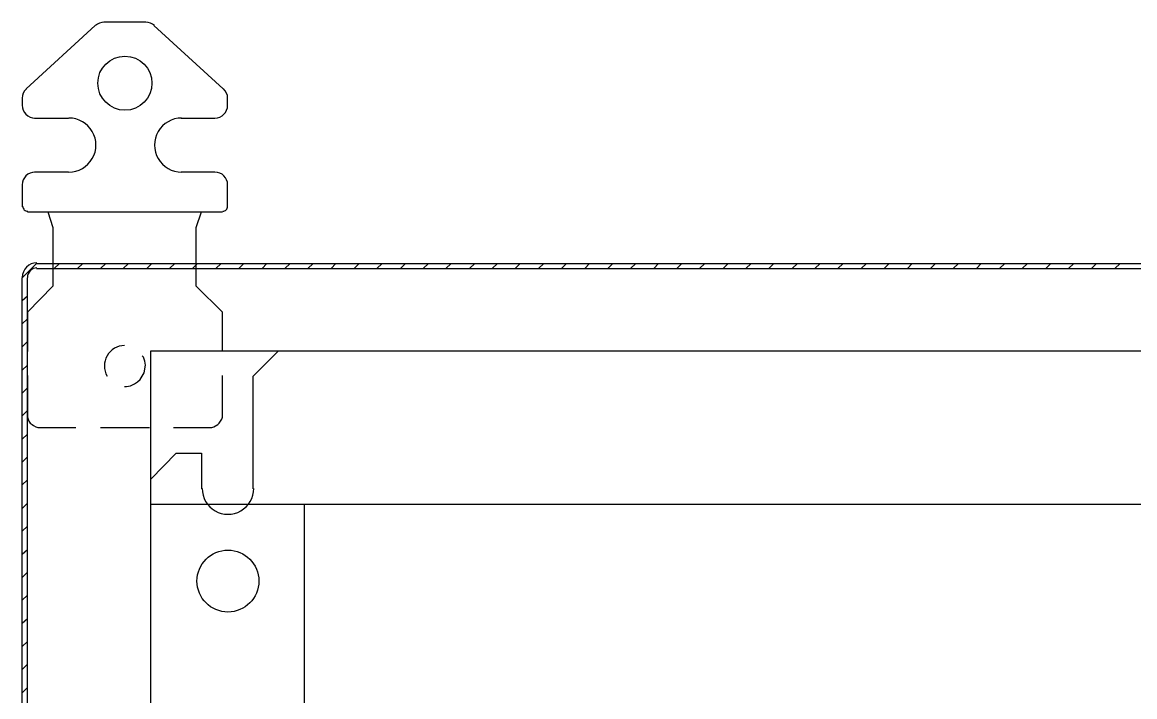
# Model space of a CAD drawing. Header units: feet. Extents: x -159 to 1687, y -48 to 1556.
# Drawn here: x 543.541 to 544.252, y 1044.723 to 1045.154 of the extents above; entities that cross this region are included whole.
import ezdxf

# ---------------------------------------------------------------- set-up
doc = ezdxf.new("R2010")
doc.units = ezdxf.units.FT
doc.header["$MEASUREMENT"] = 0
doc.layers.add('PDF_0', color=7, linetype='Continuous')
doc.layers.add('PDF_Cuadro', color=7, linetype='Continuous')
for name, color, linetype, true_color in [('PDF_COLGADOR', 7, 'Continuous', 0x7f7f7f), ('PDF_Oculta', 7, 'Continuous', 0xb9b9b9), ('PDF_Placa', 7, 'Continuous', 0xb9b9b9)]:
    doc.layers.add(name, color=color, linetype=linetype, true_color=true_color)

msp = doc.modelspace()

# ---------------------------------------------------------------- linework, layer by layer
at = {"layer": 'PDF_0', "lineweight": 25}
msp.add_line((545.09893, 1044.8457), (543.62261, 1044.8457), dxfattribs=at)
msp.add_lwpolyline([(543.62261, 1044.94404), (545.09893, 1044.94404), (545.09893, 1043.50022), (543.62261, 1043.50022)], close=True, dxfattribs=at)
msp.add_lwpolyline([(543.72095, 1043.59856), (543.72095, 1044.8457)], dxfattribs=at)
at = {"layer": 'PDF_COLGADOR', "lineweight": 25}
msp.add_line((543.54386, 1045.03279), (543.66845, 1045.03279), dxfattribs=at)
for points in [[(543.61928, 1045.15404), (543.59261, 1045.15404)], [(543.58719, 1045.15196), (543.54303, 1045.11154)], [(543.66886, 1045.11154), (543.6247, 1045.15196)], [(543.54053, 1045.10529), (543.54053, 1045.10071)], [(543.67178, 1045.10071), (543.67178, 1045.10529)], [(543.54844, 1045.09279), (543.57011, 1045.09279)], [(543.6422, 1045.09279), (543.66345, 1045.09279)], [(543.57011, 1045.05821), (543.54844, 1045.05821)], [(543.66345, 1045.05821), (543.6422, 1045.05821)], [(543.54053, 1045.04987), (543.54053, 1045.03612)], [(543.67178, 1045.03612), (543.67178, 1045.04987)], [(543.55678, 1045.03279), (543.56011, 1045.02279), (543.56011, 1044.99987), (543.65178, 1044.99987), (543.65178, 1045.02279), (543.65511, 1045.03279)]]:
    msp.add_lwpolyline(points, dxfattribs=at)
msp.add_circle((543.60615, 1045.11508), 0.01729, dxfattribs=at)
for centre, radius, start, end in [((543.59282, 1045.14592), 0.00813, 90.00001, 132.49512), ((543.61949, 1045.14592), 0.00813, 47.50488, 89.99999), ((543.54865, 1045.1055), 0.00813, 132.49507, 180.00002), ((543.66366, 1045.1055), 0.00813, 359.99998, 47.50493), ((543.54865, 1045.10092), 0.00813, 180.00001, 269.99999), ((543.66366, 1045.10092), 0.00813, 270.00001, 359.99999), ((543.57032, 1045.0755), 0.01729, 269.99999, 90.00001), ((543.64241, 1045.0755), 0.01729, 89.99999, 270.00001), ((543.54865, 1045.05008), 0.00813, 90.00001, 179.99999), ((543.66366, 1045.05008), 0.00813, 0.00001, 89.99999), ((543.54407, 1045.03633), 0.00313, 179.99996, 270.00004), ((543.66866, 1045.03633), 0.00313, 269.99996, 0.00004)]:
    msp.add_arc(centre, radius, start, end, dxfattribs=at)
at = {"layer": 'PDF_Cuadro', "lineweight": 25}
for points in [[(543.54053, 1043.0402), (543.54053, 1044.9907), (543.54969, 1044.99987), (545.17185, 1044.99987)], [(543.54969, 1044.99654), (545.17185, 1044.99654)], [(543.56094, 1044.99654), (543.56428, 1044.99987)], [(543.57594, 1044.99654), (543.57928, 1044.99987)], [(543.59053, 1044.99654), (543.59386, 1044.99987)], [(543.60511, 1044.99654), (543.60845, 1044.99987)], [(543.62011, 1044.99654), (543.62345, 1044.99987)], [(543.6347, 1044.99654), (543.63803, 1044.99987)], [(543.64928, 1044.99654), (543.65261, 1044.99987)], [(543.66428, 1044.99654), (543.66761, 1044.99987)], [(543.67887, 1044.99654), (543.6822, 1044.99987)], [(543.69387, 1044.99654), (543.69678, 1044.99987)], [(543.70845, 1044.99654), (543.71178, 1044.99987)], [(543.72303, 1044.99654), (543.72637, 1044.99987)], [(543.73803, 1044.99654), (543.74095, 1044.99987)], [(543.75262, 1044.99654), (543.75595, 1044.99987)], [(543.7672, 1044.99654), (543.77054, 1044.99987)], [(543.7822, 1044.99654), (543.78554, 1044.99987)], [(543.79679, 1044.99654), (543.80012, 1044.99987)], [(543.81137, 1044.99654), (543.81471, 1044.99987)], [(543.82637, 1044.99654), (543.82971, 1044.99987)], [(543.84096, 1044.99654), (543.84429, 1044.99987)], [(543.85554, 1044.99654), (543.85887, 1044.99987)], [(543.87054, 1044.99654), (543.87387, 1044.99987)], [(543.88513, 1044.99654), (543.88846, 1044.99987)], [(543.90013, 1044.99654), (543.90304, 1044.99987)], [(543.91471, 1044.99654), (543.91804, 1044.99987)], [(543.92929, 1044.99654), (543.93263, 1044.99987)], [(543.94429, 1044.99654), (543.94721, 1044.99987)], [(543.95888, 1044.99654), (543.96221, 1044.99987)], [(543.97346, 1044.99654), (543.9768, 1044.99987)], [(543.98846, 1044.99654), (543.9918, 1044.99987)], [(544.00305, 1044.99654), (544.00638, 1044.99987)], [(544.01763, 1044.99654), (544.02096, 1044.99987)], [(544.03263, 1044.99654), (544.03597, 1044.99987)], [(544.04722, 1044.99654), (544.05055, 1044.99987)], [(544.0618, 1044.99654), (544.06513, 1044.99987)], [(544.0768, 1044.99654), (544.08013, 1044.99987)], [(544.09138, 1044.99654), (544.09472, 1044.99987)], [(544.10639, 1044.99654), (544.1093, 1044.99987)], [(544.12097, 1044.99654), (544.1243, 1044.99987)], [(544.13555, 1044.99654), (544.13889, 1044.99987)], [(544.15055, 1044.99654), (544.15347, 1044.99987)], [(544.16514, 1044.99654), (544.16847, 1044.99987)], [(544.17972, 1044.99654), (544.18306, 1044.99987)], [(544.19472, 1044.99654), (544.19806, 1044.99987)], [(544.20931, 1044.99654), (544.21264, 1044.99987)], [(544.22389, 1044.99654), (544.22722, 1044.99987)], [(544.23889, 1044.99654), (544.24223, 1044.99987)], [(543.54386, 1043.0402), (543.54386, 1044.9907)], [(543.54053, 1044.97612), (543.54386, 1044.97904)], [(543.54053, 1044.96112), (543.54386, 1044.96445)], [(543.54053, 1044.94654), (543.54386, 1044.94987)], [(543.54053, 1044.93153), (543.54386, 1044.93487)], [(543.54053, 1044.91695), (543.54386, 1044.92028)], [(543.54053, 1044.90237), (543.54386, 1044.9057)], [(543.54053, 1044.88737), (543.54386, 1044.8907)], [(543.54053, 1044.87278), (543.54386, 1044.87612)], [(543.54053, 1044.8582), (543.54386, 1044.86153)], [(543.54053, 1044.8432), (543.54386, 1044.84653)], [(543.54053, 1044.82861), (543.54386, 1044.83195)], [(543.54053, 1044.81403), (543.54386, 1044.81695)], [(543.54053, 1044.79903), (543.54386, 1044.80236)], [(543.54053, 1044.78444), (543.54386, 1044.78778)], [(543.54053, 1044.76986), (543.54386, 1044.77278)], [(543.54053, 1044.75486), (543.54386, 1044.75819)], [(543.54053, 1044.74028), (543.54386, 1044.74361)], [(543.54053, 1044.72527), (543.54386, 1044.72861)]]:
    msp.add_lwpolyline(points, dxfattribs=at)
for radius, start, end in [(0.00938, 90.00025, 179.99975), (0.00604, 89.99944, 180.00056)]:
    msp.add_arc((543.5499, 1044.99091), radius, start, end, dxfattribs=at)
at = {"layer": 'PDF_Oculta', "lineweight": 25}
for points in [[(543.56011, 1044.99987), (543.56011, 1044.98529), (543.54386, 1044.96862), (543.54386, 1044.94362)], [(543.66845, 1044.94362), (543.66845, 1044.96862), (543.65178, 1044.98529), (543.65178, 1044.99987)], [(543.60595, 1044.92112), (543.6072, 1044.92112), (543.6097, 1044.92153), (543.6122, 1044.92278), (543.61428, 1044.92403), (543.61595, 1044.9257), (543.61845, 1044.92987), (543.61928, 1044.93487), (543.61886, 1044.93737), (543.61803, 1044.93987), (543.6172, 1044.9407)], [(543.54386, 1044.9282), (543.54386, 1044.90153), (543.54469, 1044.89903), (543.54553, 1044.89778), (543.54678, 1044.89695), (543.54761, 1044.89612), (543.54928, 1044.89528), (543.55053, 1044.89487), (543.57469, 1044.89487)], [(543.6372, 1044.89487), (543.66178, 1044.89487), (543.66303, 1044.89528), (543.66553, 1044.89695), (543.66636, 1044.89778), (543.66803, 1044.90028), (543.66845, 1044.90153), (543.66845, 1044.9282)], [(543.59053, 1044.89487), (543.62178, 1044.89487)]]:
    msp.add_lwpolyline(points, dxfattribs=at)
msp.add_arc((543.60615, 1044.93423), 0.01314, 90.8843, 209.36372, dxfattribs=at)
at = {"layer": 'PDF_Placa', "lineweight": 25}
for points in [[(543.68803, 1044.8557), (543.68803, 1044.92778), (543.70428, 1044.94404), (545.01684, 1044.94404), (545.0331, 1044.92778), (545.0331, 1044.8557)], [(543.65511, 1043.16229), (543.65511, 1043.13937), (543.63886, 1043.13937), (543.62261, 1043.15562), (543.62261, 1044.86195), (543.63886, 1044.87862), (543.65511, 1044.87862), (543.65511, 1044.8557)]]:
    msp.add_lwpolyline(points, dxfattribs=at)
msp.add_circle((543.67199, 1044.79674), 0.01979, dxfattribs=at)
msp.add_arc((543.67199, 1044.85591), 0.01646, 179.99977, 0.00023, dxfattribs=at)

doc.saveas('drawing.dxf')
